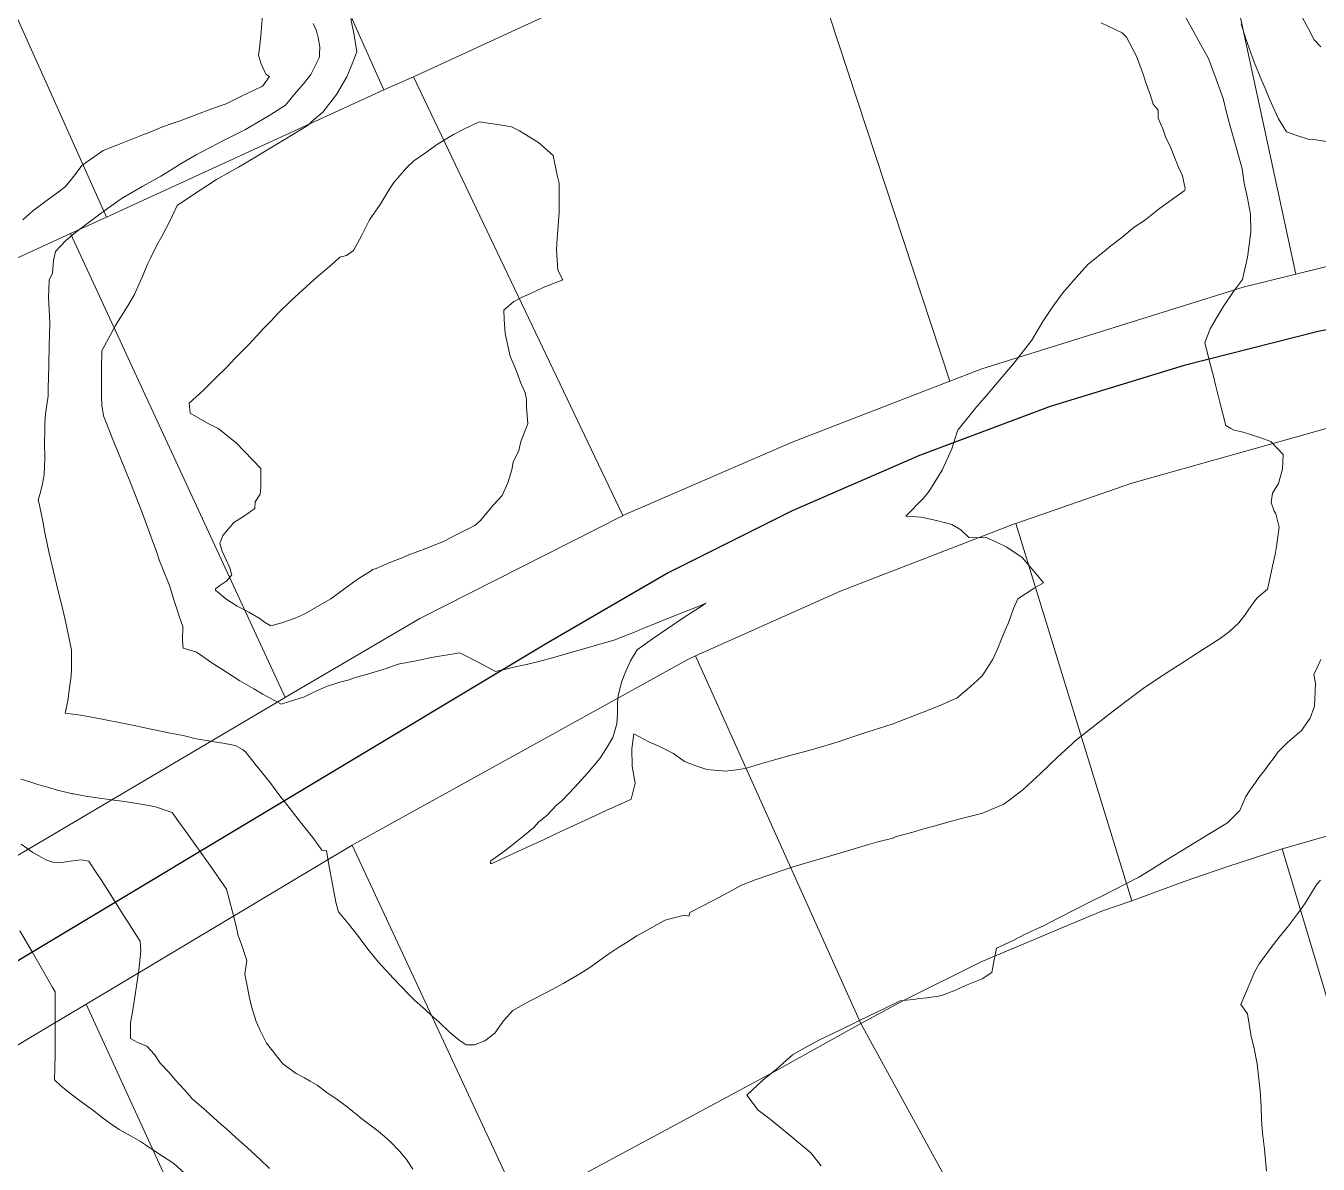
# Model space of a CAD drawing. Header units: inches. Extents: x 11351264 to 11356330, y 6702313 to 6706468.
# Drawn here: x 11352786.3 to 11353182, y 6705054.4 to 6705403.1 of the extents above; entities that cross this region are included whole.
import ezdxf

# ---------------------------------------------------------------- set-up
doc = ezdxf.new("R2010")
doc.units = ezdxf.units.IN
doc.header["$MEASUREMENT"] = 0
doc.layers.add('Shumate_Contours_clip1', color=7, linetype='Continuous', lineweight=0)
doc.layers.add('Shumate_Parcels_clip1', color=7, linetype='Continuous', lineweight=0)
doc.layers.add('Shumate_Streets_clip1', color=7, linetype='Continuous')

msp = doc.modelspace()

# ---------------------------------------------------------------- linework, layer by layer
at = {"layer": 'Shumate_Contours_clip1'}
for points, elevation in [([(11352785.42, 6705343.64), (11352787.31, 6705345.32), (11352788.39, 6705346.31), (11352792.48, 6705349.41), (11352796.24, 6705352.17), (11352798.36, 6705353.73), (11352800.3, 6705356.11), (11352802.02, 6705358.37), (11352803.53, 6705360.29), (11352810.07, 6705364.86), (11352816.08, 6705367.25), (11352822.12, 6705369.67), (11352824.15, 6705370.43), (11352828.15, 6705372.1), (11352831.15, 6705373.19), (11352833.57, 6705374), (11352839.69, 6705376.36), (11352845.23, 6705378.34), (11352847.72, 6705379.22), (11352852.18, 6705381.41), (11352858.59, 6705384.55), (11352858.9, 6705384.74), (11352860.97, 6705387.56), (11352859.86, 6705388.24), (11352858.26, 6705391.66), (11352857.57, 6705394.05), (11352857.88, 6705396.2), (11352858.33, 6705400.09), (11352858.77, 6705406.22)], 1446), ([(11353140.82, 6705406.88), (11353143.65, 6705401.77), (11353146.08, 6705397.3), (11353148.44, 6705393.06), (11353150.8, 6705386.77), (11353152.9, 6705380.81), (11353154.09, 6705376.15), (11353155.05, 6705372.35), (11353157.14, 6705365.25), (11353158.78, 6705359.31), (11353159.38, 6705354.92), (11353160.38, 6705350.33), (11353161.28, 6705345.35), (11353161.36, 6705339.97), (11353160.74, 6705335.14), (11353160.33, 6705332.27), (11353158.88, 6705325.4), (11353156.04, 6705321.72), (11353152.93, 6705316.98), (11353150.8, 6705313.44), (11353148.9, 6705310.28), (11353147.33, 6705306.02), (11353148.95, 6705299.59), (11353150.02, 6705295.31), (11353150.57, 6705293.16), (11353151.93, 6705287.79), (11353153.73, 6705280.64), (11353155.24, 6705279.69), (11353156.3, 6705279.18), (11353159.08, 6705278.58), (11353164.19, 6705276.98), (11353167.52, 6705275.77), (11353171.32, 6705271.81), (11353171.06, 6705267.23), (11353169.81, 6705262.89), (11353168.01, 6705259.91), (11353167.57, 6705257.04), (11353168.54, 6705254.38), (11353169.06, 6705253.59), (11353170.04, 6705249.52), (11353169.52, 6705245.8), (11353169.25, 6705243.59), (11353168.8, 6705241.11), (11353167.98, 6705237.55), (11353166.97, 6705232.79), (11353166.48, 6705230.49), (11353163.18, 6705227.77), (11353160.73, 6705224.35), (11353159.53, 6705222.57), (11353157.73, 6705220.24), (11353154.85, 6705217.59), (11353151.96, 6705215.43), (11353148.36, 6705213.02), (11353145.22, 6705211.13), (11353142.94, 6705209.59), (11353141.08, 6705208.39), (11353137.22, 6705205.91), (11353134.56, 6705204.22), (11353132.77, 6705203.05), (11353128.41, 6705200.13), (11353123.14, 6705196.12), (11353117.89, 6705192.1), (11353114.6, 6705189.53), (11353112.67, 6705188.05), (11353107.61, 6705184.08), (11353107.53, 6705183.94), (11353106.77, 6705183.29), (11353102.16, 6705179.05), (11353097, 6705174.03), (11353094.35, 6705171.6), (11353091.68, 6705169.11), (11353087.67, 6705166.06), (11353085.74, 6705164.62), (11353079.21, 6705161.92), (11353076.84, 6705161.26), (11353072.38, 6705160.15), (11353068.67, 6705159.12), (11353065.5, 6705158.23), (11353060.61, 6705156.86), (11353058.61, 6705156.27), (11353052.56, 6705154.6), (11353051.75, 6705154.24), (11353047.16, 6705153.11), (11353044.34, 6705152.28), (11353035.87, 6705149.77), (11353029.28, 6705147.82), (11353021.62, 6705145.55), (11353017.6, 6705144.26), (11353014.13, 6705143.06), (11353009.61, 6705141.48), (11353005.45, 6705139.8), (11353001.37, 6705137.59), (11352996.53, 6705135), (11352993.64, 6705133.52), (11352989.64, 6705131.48), (11352989.37, 6705130.38), (11352987.99, 6705130.62), (11352984.7, 6705129.84), (11352982.06, 6705129.1), (11352979.64, 6705127.8), (11352976.54, 6705126.06), (11352973.45, 6705124.31), (11352969.96, 6705122.12), (11352967.85, 6705120.89), (11352964.87, 6705118.86), (11352961.93, 6705116.74), (11352958.99, 6705114.64), (11352955.97, 6705112.67), (11352950.86, 6705109.77), (11352948.59, 6705108.52), (11352945.73, 6705106.98), (11352940.58, 6705104.29), (11352935.46, 6705101.49), (11352932.63, 6705098.32), (11352929.92, 6705094.5), (11352926.86, 6705092.12), (11352923.7, 6705090.89), (11352921.13, 6705090.94), (11352918.99, 6705092.37), (11352915.99, 6705094.96), (11352912.76, 6705097.93), (11352910.52, 6705099.93), (11352908.66, 6705101.62), (11352905.37, 6705104.61), (11352903.68, 6705106.29), (11352898.94, 6705111.28), (11352894.25, 6705116.33), (11352891.15, 6705120.14), (11352889.81, 6705121.87), (11352888.15, 6705124.08), (11352885.13, 6705128.01), (11352882.63, 6705131.1), (11352882.04, 6705131.65), (11352882, 6705131.99), (11352881.3, 6705134.64), (11352880.13, 6705140.62), (11352879.5, 6705143.89), (11352878.83, 6705147.87), (11352878.36, 6705150.47), (11352876.99, 6705150.52), (11352874.22, 6705154.47), (11352872, 6705157.23), (11352869.76, 6705160.07), (11352865.84, 6705165.06), (11352864.13, 6705167.26), (11352861.02, 6705171.37), (11352856.58, 6705176.96), (11352853.61, 6705180.72), (11352852.64, 6705181.4), (11352850.57, 6705182.58), (11352847.26, 6705183.28), (11352842.85, 6705183.96), (11352838.47, 6705184.63), (11352834.55, 6705185.73), (11352829.98, 6705186.54), (11352827.69, 6705187.05), (11352822.22, 6705188.15), (11352819.49, 6705188.72), (11352814.44, 6705189.74), (11352811.29, 6705190.36), (11352806.54, 6705191.26), (11352803.08, 6705191.88), (11352798.38, 6705192.58), (11352799.25, 6705196.36), (11352799.71, 6705200.34), (11352800.18, 6705203.82), (11352800.35, 6705206.05), (11352800.29, 6705211.88), (11352799.02, 6705218.25), (11352798.51, 6705220.75), (11352797.37, 6705225.53), (11352796.19, 6705230.27), (11352794.79, 6705235.94), (11352793.37, 6705241.91), (11352792.76, 6705244.89), (11352792.1, 6705248.26), (11352791.61, 6705250.82), (11352790.56, 6705256.28), (11352790.43, 6705256.8), (11352790.14, 6705257.76), (11352790.68, 6705259.54), (11352791.38, 6705262.27), (11352791.92, 6705265.58), (11352792.13, 6705270.66), (11352792.11, 6705275.41), (11352792.14, 6705279.08), (11352792.15, 6705281.2), (11352792.38, 6705284.26), (11352793.23, 6705289.71), (11352793.23, 6705291.97), (11352793.36, 6705299.04), (11352793.52, 6705305.4), (11352793.62, 6705308.19), (11352793.72, 6705312.1), (11352793.49, 6705316.01), (11352793.29, 6705319.9), (11352793.37, 6705322.32), (11352793.46, 6705325.15), (11352794.56, 6705327.3), (11352794.81, 6705331.25), (11352795.42, 6705333.95), (11352796.94, 6705335.57), (11352798.64, 6705337.32), (11352801.19, 6705339.43), (11352805.43, 6705342.74), (11352807.76, 6705344.5), (11352811.33, 6705347.18), (11352815.83, 6705350.34), (11352822.14, 6705353.95), (11352827.66, 6705357.06), (11352830.81, 6705359.01), (11352833.4, 6705360.58), (11352838.52, 6705363.62), (11352840.46, 6705364.61), (11352845.1, 6705367.05), (11352847.07, 6705368.03), (11352851.74, 6705370.4), (11352853.63, 6705371.33), (11352858.8, 6705374.36), (11352861.37, 6705375.92), (11352865.83, 6705378.74), (11352867.13, 6705380.38), (11352869.06, 6705382.73), (11352871.37, 6705385.33), (11352873.57, 6705388.13), (11352876.17, 6705393.27), (11352876.3, 6705393.83), (11352876.3, 6705394.56), (11352876.35, 6705396.7), (11352875.87, 6705399.49), (11352875.35, 6705401.54), (11352874.27, 6705403.84)], 1448), ([(11353115.59, 6705404.02), (11353121.95, 6705400.95), (11353123.29, 6705399.58), (11353126.43, 6705393.8), (11353128.55, 6705387.95), (11353129.12, 6705385.94), (11353130.55, 6705382.09), (11353131.49, 6705379.04), (11353133.05, 6705377.23), (11353132.97, 6705374.82), (11353134.46, 6705371.53), (11353135.3, 6705369.05), (11353136.86, 6705365.71), (11353137.93, 6705363.03), (11353139.23, 6705359.82), (11353140.43, 6705357.11), (11353141.26, 6705353.3), (11353141.2, 6705352.68), (11353141, 6705352.5), (11353133.45, 6705347.13), (11353128.79, 6705343.48), (11353125.7, 6705341.44), (11353121.88, 6705338.28), (11353118.5, 6705335.73), (11353116.71, 6705334.18), (11353111.49, 6705330.01), (11353107.92, 6705326.01), (11353103.87, 6705321.29), (11353100.61, 6705316.81), (11353097.75, 6705312.5), (11353094.29, 6705306.75), (11353088.9, 6705299.81), (11353083.18, 6705293.16), (11353080.47, 6705289.89), (11353077.54, 6705286.43), (11353072.09, 6705279.74), (11353071.99, 6705279.64), (11353071.81, 6705279.4), (11353071.51, 6705278.76), (11353069.87, 6705273.47), (11353066.91, 6705266.99), (11353062.9, 6705260.54), (11353061.18, 6705258.38), (11353055.81, 6705252.84), (11353060.41, 6705252.57), (11353065.11, 6705251.6), (11353069.86, 6705250.3), (11353072.63, 6705248.68), (11353075.03, 6705246.34), (11353077.73, 6705246.28), (11353080.34, 6705246.37), (11353083.35, 6705245.05), (11353086.69, 6705243.4), (11353091.39, 6705240.22), (11353095.61, 6705235.29), (11353097.93, 6705232.45), (11353095.02, 6705230.78), (11353090.08, 6705227.57), (11353088.76, 6705224.59), (11353087.84, 6705221.93), (11353087.07, 6705220.05), (11353086.19, 6705218), (11353084.94, 6705214.95), (11353083.7, 6705211.91), (11353082.36, 6705209.07), (11353080.9, 6705206.66), (11353079.1, 6705204.02), (11353076.53, 6705201.48), (11353074.63, 6705199.9), (11353071.5, 6705197.25), (11353066.71, 6705195.12), (11353062.41, 6705193.35), (11353057.14, 6705191.26), (11353051.53, 6705189.2), (11353047.71, 6705187.95), (11353043.79, 6705186.69), (11353041.35, 6705185.89), (11353039.21, 6705185.14), (11353035.67, 6705183.97), (11353033.71, 6705183.35), (11353027.23, 6705181.45), (11353020.68, 6705179.66), (11353014.15, 6705177.83), (11353011.3, 6705176.99), (11353007.02, 6705175.7), (11353004.75, 6705175.24), (11353000.53, 6705174.78), (11352994.86, 6705175.27), (11352991.44, 6705176.45), (11352988.05, 6705177.73), (11352984.61, 6705180.2), (11352980.1, 6705182.46), (11352977.05, 6705183.72), (11352972.54, 6705186.2), (11352971.86, 6705181.59), (11352972, 6705176.29), (11352972.9, 6705171.14), (11352971.65, 6705166.17), (11352969.34, 6705165.11), (11352964.27, 6705162.78), (11352959.21, 6705160.44), (11352957.33, 6705159.58), (11352954.14, 6705158.11), (11352951.7, 6705156.98), (11352950.32, 6705156.35), (11352945, 6705153.87), (11352939.67, 6705151.4), (11352934.34, 6705148.94), (11352929.21, 6705146.6), (11352928.93, 6705146.5), (11352928.56, 6705146.47), (11352928.59, 6705146.81), (11352928.75, 6705147.3), (11352933.02, 6705150.41), (11352937.42, 6705153.86), (11352941.73, 6705157.39), (11352943.39, 6705159.21), (11352945.81, 6705161.14), (11352948.85, 6705164.38), (11352950.43, 6705165.7), (11352954.47, 6705169.83), (11352958.35, 6705174.14), (11352962.1, 6705178.62), (11352964.15, 6705181.77), (11352966.11, 6705185.03), (11352967.31, 6705189.22), (11352967.48, 6705192.26), (11352967.44, 6705195.57), (11352967.69, 6705197.88), (11352968.71, 6705202.04), (11352970.02, 6705205.39), (11352971.51, 6705208.55), (11352973.53, 6705211.98), (11352978.17, 6705215.34), (11352982.96, 6705218.61), (11352987.8, 6705221.85), (11352992.6, 6705224.93), (11352992.8, 6705224.99), (11352994.55, 6705226.18), (11352992.45, 6705225.34), (11352992.23, 6705225.25), (11352986.65, 6705223.03), (11352980.85, 6705220.71), (11352975.06, 6705218.37), (11352973.16, 6705217.59), (11352969.27, 6705216.03), (11352966.76, 6705215.02), (11352962.82, 6705213.9), (11352957.22, 6705212.26), (11352953.46, 6705211.18), (11352947.54, 6705209.53), (11352942.61, 6705208.19), (11352940.07, 6705207.53), (11352935.8, 6705206.61), (11352933.27, 6705206.04), (11352930.13, 6705205.32), (11352924.59, 6705208.21), (11352919.2, 6705210.98), (11352910.59, 6705209.59), (11352905.84, 6705208.55), (11352900.35, 6705207.55), (11352896.65, 6705206.2), (11352890.97, 6705204.5), (11352887.3, 6705203.44), (11352885.3, 6705202.78), (11352882.53, 6705201.99), (11352878.44, 6705200.73), (11352876.55, 6705199.88), (11352874.72, 6705199.05), (11352871.7, 6705197.53), (11352867.09, 6705196.1), (11352864.48, 6705195.26), (11352858.94, 6705198.36), (11352856.13, 6705199.98), (11352851.9, 6705202.48), (11352849.85, 6705203.78), (11352848.05, 6705204.91), (11352846.35, 6705205.98), (11352844.22, 6705207.35), (11352842.23, 6705208.71), (11352840.49, 6705209.87), (11352838.63, 6705211.18), (11352834.5, 6705212.45), (11352834.29, 6705214.83), (11352834.39, 6705219.1), (11352833.29, 6705222.21), (11352832.58, 6705224.5), (11352831.77, 6705226.92), (11352830.33, 6705231.65), (11352828.23, 6705236.96), (11352827.32, 6705239.22), (11352826.31, 6705242.03), (11352824.68, 6705246.49), (11352822.73, 6705251.79), (11352821.72, 6705254.53), (11352820.33, 6705258.24), (11352818.4, 6705263.07), (11352816.65, 6705267.42), (11352814.44, 6705272.9), (11352812.75, 6705276.85), (11352810.96, 6705281.61), (11352810.15, 6705283.66), (11352809.57, 6705286.91), (11352809.54, 6705289.52), (11352809.5, 6705294.46), (11352809.53, 6705298.2), (11352809.57, 6705303.48), (11352813.84, 6705311.3), (11352816.12, 6705315.06), (11352817.61, 6705317.34), (11352819.62, 6705320.74), (11352820.97, 6705323.88), (11352822.07, 6705326.32), (11352823.64, 6705330.1), (11352824.56, 6705331.89), (11352826.44, 6705335.9), (11352827.97, 6705338.58), (11352830.49, 6705343.46), (11352832.7, 6705348), (11352835.55, 6705349.94), (11352839.71, 6705352.77), (11352842.08, 6705354.28), (11352844.67, 6705356.01), (11352848.72, 6705358.23), (11352851.43, 6705359.81), (11352856.42, 6705362.72), (11352858.65, 6705364.03), (11352865.78, 6705368.32), (11352872.83, 6705372.68), (11352874.11, 6705373.98), (11352877.23, 6705376.61), (11352879.72, 6705379.8), (11352881.51, 6705382.05), (11352884.66, 6705387.51), (11352886.3, 6705391.43), (11352887.68, 6705395.16), (11352886.89, 6705400.22), (11352885.86, 6705405.24)], 1450), ([(11353158.44, 6705403.71), (11353159.84, 6705399.09), (11353162.39, 6705391.96), (11353164.72, 6705386.19), (11353165.74, 6705383.97), (11353167.25, 6705380.39), (11353168.1, 6705378.36), (11353169.88, 6705374.59), (11353172.32, 6705370.62), (11353175.76, 6705369.34), (11353178.9, 6705368.37), (11353181.32, 6705368.14), (11353185.88, 6705367.46)], 1446), ([(11353177.19, 6705405.52), (11353179.08, 6705402.2), (11353180.82, 6705398.84), (11353182.79, 6705396.65)], 1444), ([(11353182.84, 6705208.97), (11353181.94, 6705206.89), (11353180.65, 6705204.42), (11353181.18, 6705201.7), (11353181.09, 6705199.2), (11353180.84, 6705194.71), (11353179.54, 6705191.03), (11353176.89, 6705187.2), (11353172.57, 6705183.54), (11353169.78, 6705180.71), (11353168.51, 6705178.94), (11353166.77, 6705176.75), (11353165.57, 6705174.95), (11353163.82, 6705172.78), (11353162.64, 6705170.97), (11353161, 6705168.77), (11353159.85, 6705167.02), (11353158.05, 6705162.74), (11353154.27, 6705158.94), (11353148.31, 6705155.35), (11353142.51, 6705151.8), (11353135.51, 6705147.53), (11353130.75, 6705144.53), (11353127.05, 6705142.26), (11353115.33, 6705136.32), (11353113.06, 6705135.17), (11353102.39, 6705129.72), (11353098.16, 6705127.49), (11353092.32, 6705124.84), (11353088.6, 6705122.87), (11353083.56, 6705120.5), (11353082.7, 6705116.45), (11353082.08, 6705113.08), (11353079.12, 6705111.13), (11353075.02, 6705109.49), (11353072.91, 6705108.63), (11353071.02, 6705107.7), (11353067.04, 6705106.1), (11353065.8, 6705105.88), (11353062.2, 6705105.3), (11353060.09, 6705105.1), (11353058.03, 6705104.85), (11353054.01, 6705104.39), (11353049.44, 6705102.19), (11353045.18, 6705100.1), (11353035.75, 6705095.48), (11353029.13, 6705092.38), (11353024.82, 6705089.99), (11353021.1, 6705087.88), (11353016.15, 6705083.52), (11353012.03, 6705080.13), (11353007.07, 6705075.5), (11353010.53, 6705070.87), (11353014.24, 6705068.2), (11353019.9, 6705063.51), (11353026.66, 6705057.89), (11353029.84, 6705053.87)], 1446), ([(11352904.83, 6705052.85), (11352902.87, 6705055.81), (11352900.7, 6705058.32), (11352897.96, 6705061.2), (11352896.14, 6705062.89), (11352893.68, 6705064.9), (11352891.26, 6705066.71), (11352888.83, 6705068.6), (11352887.65, 6705069.56), (11352887.07, 6705070.02), (11352884.7, 6705071.9), (11352881.66, 6705074.15), (11352878.53, 6705076.31), (11352875.52, 6705078.59), (11352873.41, 6705079.76), (11352871.7, 6705080.83), (11352869.12, 6705082.11), (11352864.99, 6705085.16), (11352861.94, 6705088.96), (11352860.03, 6705091.46), (11352858.04, 6705095.35), (11352856.87, 6705098.04), (11352855.45, 6705102.65), (11352854.73, 6705105.79), (11352854.3, 6705107.99), (11352853.44, 6705112.6), (11352853.97, 6705116.81), (11352852.28, 6705121.94), (11352851.32, 6705124.32), (11352850.71, 6705127.32), (11352849.57, 6705131.71), (11352847.78, 6705138.6), (11352843.16, 6705145.21), (11352838.36, 6705152.02), (11352835.3, 6705156.27), (11352833.4, 6705158.92), (11352831.11, 6705162.1), (11352826.06, 6705163.82), (11352824.01, 6705164.2), (11352819.73, 6705164.99), (11352815.89, 6705165.54), (11352813.3, 6705165.91), (11352807.48, 6705166.7), (11352804.66, 6705167.15), (11352801.06, 6705167.79), (11352800.6, 6705167.82), (11352799.04, 6705168.22), (11352795.96, 6705168.97), (11352793.4, 6705169.77), (11352790.28, 6705170.62), (11352787.56, 6705171.47), (11352784.79, 6705172.33)], 1446), ([(11352860.96, 6705053.03), (11352858.19, 6705055.73), (11352855.36, 6705058.36), (11352853.14, 6705060.34), (11352850.79, 6705062.49), (11352847.74, 6705065.2), (11352846.17, 6705066.57), (11352841.56, 6705070.67), (11352837.21, 6705074.54), (11352836.98, 6705074.79), (11352836.41, 6705075.39), (11352834.68, 6705077.34), (11352832.24, 6705080.02), (11352830.14, 6705082.52), (11352827.52, 6705085.35), (11352825.7, 6705087.94), (11352823.38, 6705090.55), (11352820.68, 6705091.62), (11352818.44, 6705092.88), (11352818.41, 6705097.72), (11352818.79, 6705099.94), (11352819.29, 6705102.91), (11352820.18, 6705109.02), (11352820.99, 6705113.82), (11352821.55, 6705119.66), (11352821.34, 6705122.73), (11352820.07, 6705124.74), (11352817.42, 6705128.87), (11352815.89, 6705131.28), (11352813.5, 6705135.01), (11352811.72, 6705137.83), (11352809.59, 6705141.15), (11352807.52, 6705144.38), (11352805.63, 6705147.23), (11352803.29, 6705147.61), (11352799.2, 6705147.09), (11352796.78, 6705146.65), (11352794.54, 6705146.86), (11352792.45, 6705147.57), (11352790.28, 6705148.83), (11352788.5, 6705149.86), (11352786.66, 6705151.14), (11352784.87, 6705152.42)], 1444), ([(11353182.7, 6705141.38), (11353181.59, 6705140.17), (11353178.02, 6705134.38), (11353176.55, 6705132.24), (11353172.88, 6705127.42), (11353170.03, 6705123.92), (11353167.61, 6705120.7), (11353163.92, 6705115.71), (11353162.64, 6705113.41), (11353158.3, 6705103.26), (11353160.37, 6705100.4), (11353161.51, 6705093.49), (11353162.26, 6705090.27), (11353163.3, 6705085.12), (11353163.9, 6705079.63), (11353164.28, 6705076.86), (11353164.56, 6705072.14), (11353164.7, 6705067.94), (11353164.99, 6705063.91), (11353165.59, 6705058.95), (11353166.14, 6705052.23)], 1444), ([(11352834.91, 6705051.6), (11352831.62, 6705054.59), (11352829.63, 6705055.89), (11352826.8, 6705057.72), (11352823.34, 6705060.08), (11352821.45, 6705061.32), (11352818.57, 6705062.94), (11352814.89, 6705064.96), (11352812.35, 6705066.78), (11352809.69, 6705068.72), (11352806.76, 6705071.01), (11352802.78, 6705073.83), (11352799.31, 6705076.55), (11352797.03, 6705078.41), (11352795.1, 6705080.17), (11352795.25, 6705083.86), (11352795.3, 6705088.11), (11352795.32, 6705093.51), (11352795.32, 6705098.93), (11352795.34, 6705104.33), (11352795.35, 6705107.17), (11352794.39, 6705108.68), (11352791.83, 6705113.19), (11352788.25, 6705119.44), (11352784.51, 6705125.81)], 1442)]:
    msp.add_lwpolyline(points, dxfattribs=dict(at, elevation=elevation))
at = {"layer": 'Shumate_Contours_clip1', "elevation": 1452}
msp.add_lwpolyline([(11352836.4, 6705287.45), (11352840.64, 6705291.34), (11352844.48, 6705295.26), (11352847.77, 6705298.44), (11352850.55, 6705301.42), (11352854.77, 6705305.55), (11352859.09, 6705310.38), (11352861.44, 6705312.72), (11352863.53, 6705314.94), (11352867.73, 6705319.08), (11352870.96, 6705322.06), (11352874.67, 6705325.33), (11352880.77, 6705330.63), (11352882.45, 6705332.27), (11352884.52, 6705332.69), (11352886.71, 6705334.24), (11352889.13, 6705338.78), (11352891.6, 6705343.63), (11352894.8, 6705348.32), (11352897.75, 6705353.25), (11352899.05, 6705355.11), (11352902.92, 6705359.59), (11352905.18, 6705361.77), (11352908.66, 6705364.22), (11352912.37, 6705366.79), (11352917.33, 6705369.8), (11352920.4, 6705371.41), (11352925.16, 6705373.63), (11352932.07, 6705372.64), (11352935, 6705372.12), (11352937.48, 6705370.97), (11352943.27, 6705367.37), (11352947.76, 6705363.36), (11352949.05, 6705357.34), (11352949.68, 6705354.88), (11352949.62, 6705352.36), (11352949.61, 6705345.86), (11352949.05, 6705337.8), (11352948.82, 6705334.62), (11352949.21, 6705328.24), (11352950.78, 6705325.31), (11352944.73, 6705322.97), (11352940.46, 6705320.88), (11352938.34, 6705320), (11352935.79, 6705318.65), (11352932.73, 6705315.99), (11352932.81, 6705313.24), (11352933.05, 6705308.83), (11352934.61, 6705301.94), (11352936.57, 6705297.3), (11352937.84, 6705293.9), (11352939.19, 6705290.7), (11352939.67, 6705288.58), (11352939.68, 6705286.23), (11352940.07, 6705281.2), (11352937.91, 6705275.79), (11352937.31, 6705273.02), (11352935.5, 6705269.45), (11352935.09, 6705267.08), (11352933.9, 6705263.08), (11352932.13, 6705259.18), (11352929.62, 6705256.44), (11352925.48, 6705251.45), (11352923.77, 6705250), (11352920.37, 6705248.27), (11352917.7, 6705246.94), (11352914.39, 6705245.19), (11352909.07, 6705243.05), (11352903.6, 6705241.05), (11352901.03, 6705239.94), (11352898.28, 6705238.91), (11352893.63, 6705236.9), (11352892.59, 6705236.53), (11352891.54, 6705235.87), (11352888.36, 6705233.89), (11352886.64, 6705232.65), (11352884, 6705230.76), (11352879.74, 6705227.54), (11352874.97, 6705224.76), (11352871.53, 6705222.9), (11352868.83, 6705221.6), (11352864.75, 6705220.21), (11352861.4, 6705219.3), (11352859.39, 6705220.37), (11352857.75, 6705221.62), (11352854.57, 6705223.51), (11352851.05, 6705225.29), (11352847.55, 6705227.58), (11352844.46, 6705230.22), (11352844.37, 6705230.66), (11352845.75, 6705231.66), (11352847.86, 6705233.06), (11352849.36, 6705234.82), (11352849.4, 6705234.9), (11352849.33, 6705235.09), (11352848.79, 6705237.04), (11352847.7, 6705239.55), (11352846.48, 6705242.13), (11352845.74, 6705244.46), (11352846.61, 6705247), (11352850.06, 6705250.94), (11352853, 6705252.73), (11352856.46, 6705255.23), (11352856.58, 6705257.29), (11352858.14, 6705259.61), (11352858.34, 6705261.7), (11352858.29, 6705267.48), (11352850.77, 6705275.39), (11352845.26, 6705279.7), (11352841.92, 6705281.33), (11352836.65, 6705284.46)], close=True, dxfattribs=at)
at = {"layer": 'Shumate_Parcels_clip1'}
for points in [[(11353008, 6705435), (11352905, 6705387.5), (11352896, 6705383.5), (11352834.49, 6705520.77), (11352835, 6705521), (11352945.63, 6705572.33)], [(11353274, 6705474.5), (11353289.7, 6705351.1), (11353289, 6705351), (11353220, 6705338), (11353175.2, 6705326.98), (11353151.11, 6705438.82), (11353139, 6705495), (11353180, 6705514), (11353264, 6705552.5)], [(11352896, 6705383.5), (11352811, 6705344.5), (11352749.52, 6705481.74), (11352834.49, 6705520.77)], [(11353175.2, 6705326.98), (11353159, 6705323), (11353079, 6705298), (11353069.28, 6705294.23), (11353021, 6705441), (11353092, 6705473.5), (11353139, 6705495), (11353151.11, 6705438.82)], [(11352811, 6705344.5), (11352800, 6705339.5), (11352725, 6705305), (11352663.15, 6705442.07), (11352749, 6705481.5), (11352749.52, 6705481.74)], [(11353069.28, 6705294.23), (11353021, 6705275.5), (11352969.12, 6705253.05), (11352905, 6705387.5), (11353008, 6705435), (11353021, 6705441)], [(11352969.12, 6705253.05), (11352969, 6705253), (11352907, 6705221.5), (11352866, 6705197.5), (11352865.72, 6705197.34), (11352800, 6705339.5), (11352811, 6705344.5), (11352896, 6705383.5), (11352905, 6705387.5)], [(11352865.72, 6705197.34), (11352784, 6705149), (11352782.56, 6705148.14), (11352714, 6705300), (11352725, 6705305), (11352800, 6705339.5)], [(11353218, 6705164), (11353205, 6705160.5), (11353192, 6705157), (11353180, 6705153.5), (11353171, 6705151), (11353154, 6705145.5), (11353141, 6705141), (11353125, 6705135), (11353089.42, 6705250.64), (11353125, 6705263), (11353184.89, 6705279.82)], [(11353125, 6705135), (11353116, 6705132), (11353104, 6705127), (11353091, 6705121.5), (11353079, 6705116.5), (11353055, 6705104.5), (11353042, 6705097.5), (11352991.36, 6705210.05), (11353036, 6705230), (11353089, 6705250.5), (11353089.42, 6705250.64)], [(11353042, 6705097.5), (11353016, 6705083), (11352938, 6705041), (11352886.25, 6705152.05), (11352887, 6705152.5), (11352989, 6705209), (11352991.36, 6705210.05)], [(11353333.82, 6705059.64), (11353333, 6705059.5), (11353333.87, 6705059.4), (11353333.9, 6705059.24), (11353300, 6705055), (11353278, 6705050.5), (11353208, 6705031.5), (11353206.94, 6705031.15), (11353171, 6705151), (11353180, 6705153.5), (11353192, 6705157), (11353205, 6705160.5), (11353218, 6705164), (11353231, 6705167), (11353244, 6705169.5), (11353258, 6705172), (11353271, 6705174.5), (11353284, 6705176.5), (11353295.05, 6705177.6), (11353309, 6705179)], [(11352938, 6705041), (11352857, 6704989.5), (11352804.79, 6705103.37), (11352805, 6705103.5), (11352886.25, 6705152.05)], [(11353206.94, 6705031.15), (11353193, 6705026.5), (11353173, 6705018.5), (11353112, 6704990.5), (11353103.27, 6704985.72), (11353042, 6705097.5), (11353055, 6705104.5), (11353079, 6705116.5), (11353091, 6705121.5), (11353104, 6705127), (11353116, 6705132), (11353125, 6705135), (11353141, 6705141), (11353154, 6705145.5), (11353171, 6705151)], [(11352857, 6704989.5), (11352766, 6704931.5), (11352712.38, 6705048.23), (11352804.79, 6705103.37)], [(11353103.27, 6704985.72), (11353091, 6704979), (11352994, 6704920.5), (11352993.22, 6704920.04), (11352938, 6705041), (11353016, 6705083), (11353042, 6705097.5)]]:
    msp.add_lwpolyline(points, close=True, dxfattribs=at)
at = {"layer": 'Shumate_Streets_clip1', "color": 4}
msp.add_lwpolyline([(11353439, 6705341), (11353309, 6705327), (11353267, 6705323.5), (11353224, 6705317.5), (11353182, 6705309.5), (11353141, 6705299), (11353100, 6705286.5), (11353060, 6705271.5), (11353021, 6705254.5), (11352983, 6705235.5), (11352946, 6705214), (11352642, 6705031.5), (11352624, 6705020.5), (11352606, 6705008), (11352589, 6704995), (11352572, 6704981), (11352569, 6704978)], dxfattribs=at)

doc.saveas('drawing.dxf')
